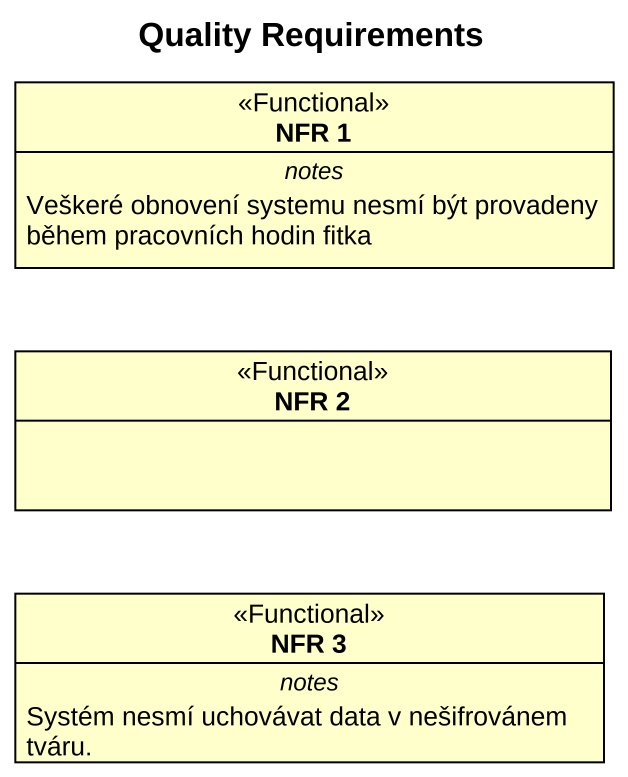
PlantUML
@startuml
title Quality Requirements
hide circle
hide empty members
class "NFR 1" as NFR_1 <<Functional>> {
  -- notes --
  Veškeré obnovení systemu nesmí být provadeny během pracovních hodin fitka
}
class "NFR 2" as NFR_2 <<Functional>>
class "NFR 3" as NFR_3 <<Functional>> {
  -- notes --
  Systém nesmí uchovávat data v nešifrovánem tváru.
}
@enduml
